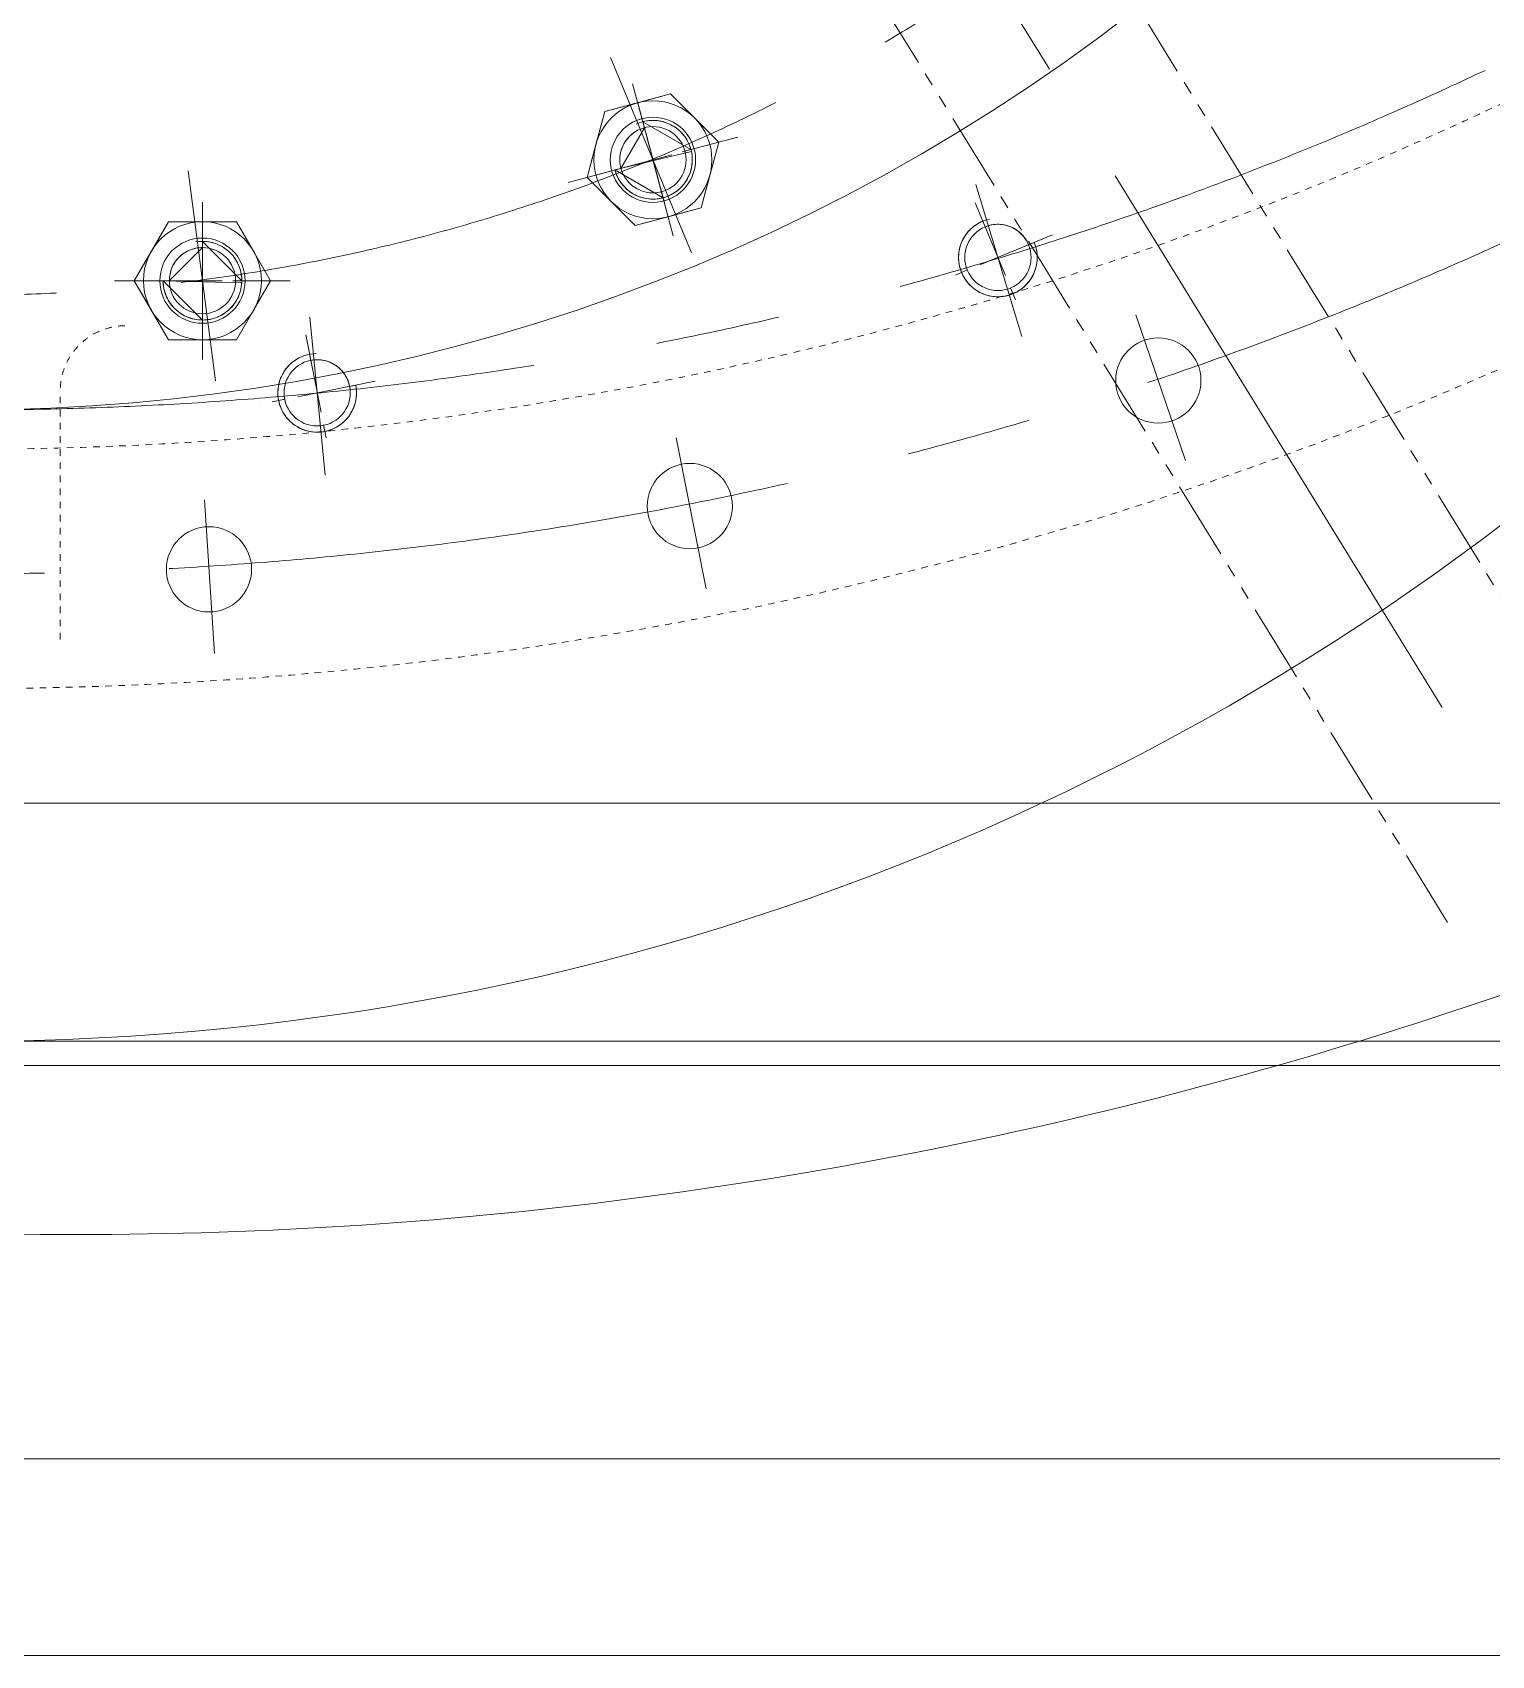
# Model space of a CAD drawing. Header units: millimetres. Extents: x 2 to 671028, y -1 to 511258.
# Drawn here: x 103461 to 109114, y 82468 to 88757 of the extents above; entities that cross this region are included whole.
import ezdxf

# ---------------------------------------------------------------- set-up
doc = ezdxf.new("R2010")
doc.units = ezdxf.units.MM
doc.header["$LTSCALE"] = 25.4
for name, pattern in [('ACAD_ISO02W100', [15, 12, -3]), ('CENTER', [50.8, 31.75, -6.35, 6.35, -6.35]), ('双点画线', [22, 12, -2, 2, -2, 2, -2]), ('点画线', [18, 12, -2, 2, -2]), ('虚线', [2, 1, -1])]:
    doc.linetypes.add(name, pattern=pattern)
for name, color, linetype, lineweight in [('CAXA1', 5, 'CENTER', 5), ('中心线层', 5, 'CENTER', 5), ('细实线层', 7, 'Continuous', 5), ('虚线层', 6, 'ACAD_ISO02W100', 5)]:
    doc.layers.add(name, color=color, linetype=linetype, lineweight=lineweight)

msp = doc.modelspace()

# ---------------------------------------------------------------- linework, layer by layer
at = {"color": 7, "lineweight": 5}
for p, q in [((105933.45, 88518.35), (105678.48, 88450.03)), ((105678.48, 88450.03), (105805.97, 88484.19)), ((105805.97, 88484.19), (105933.45, 88518.35)), ((105805.97, 88484.19), (105805.97, 88484.19)), ((105933.45, 88518.35), (105933.45, 88518.35)), ((105933.45, 88518.35), (106026.78, 88425.02)), ((106120.11, 88331.7), (105933.45, 88518.35)), ((105678.48, 88450.03), (105610.16, 88195.06)), ((105644.32, 88322.55), (105678.48, 88450.03)), ((105678.48, 88450.03), (105678.48, 88450.03)), ((105841.29, 88413.9), (105833.45, 88412.45)), ((105849.2, 88414.94), (105841.29, 88413.9)), ((105857.16, 88415.57), (105849.2, 88414.94)), ((105865.14, 88415.78), (105857.16, 88415.57)), ((105873.11, 88415.57), (105865.14, 88415.78)), ((105881.07, 88414.94), (105873.11, 88415.57)), ((105888.98, 88413.9), (105881.07, 88414.94)), ((105896.82, 88412.45), (105888.98, 88413.9)), ((106026.78, 88425.02), (106026.78, 88425.02)), ((106026.78, 88425.02), (106120.11, 88331.7)), ((105741.17, 88230.16), (105831.92, 88387.35)), ((105741.17, 88230.16), (105831.92, 88387.35)), ((105774.38, 88354.13), (105769.76, 88349.26)), ((105779.26, 88358.76), (105774.38, 88354.13)), ((105784.37, 88363.12), (105779.26, 88358.76)), ((105789.7, 88367.21), (105784.37, 88363.12)), ((105795.24, 88371.02), (105789.7, 88367.21)), ((105800.96, 88374.53), (105795.24, 88371.02)), ((105806.87, 88377.73), (105800.96, 88374.53)), ((105812.93, 88380.62), (105806.87, 88377.73)), ((105819.14, 88383.2), (105812.93, 88380.62)), ((105825.48, 88385.44), (105819.14, 88383.2)), ((105831.92, 88387.35), (105825.48, 88385.44)), ((105833.45, 88412.45), (105825.69, 88410.59)), ((105831.92, 88387.35), (105825.69, 88410.59)), ((105825.69, 88410.59), (106012.34, 88302.82)), ((105825.69, 88410.59), (105904.58, 88116.17)), ((105904.58, 88410.59), (105896.82, 88412.45)), ((105912.23, 88408.32), (105904.58, 88410.59)), ((105919.75, 88405.66), (105912.23, 88408.32)), ((105927.12, 88402.6), (105919.75, 88405.66)), ((105934.32, 88399.17), (105927.12, 88402.6)), ((105941.34, 88395.36), (105934.32, 88399.17)), ((105948.14, 88391.19), (105941.34, 88395.36)), ((105954.71, 88386.67), (105948.14, 88391.19)), ((105961.04, 88381.82), (105954.71, 88386.67)), ((105967.11, 88376.63), (105961.04, 88381.82)), ((105972.9, 88371.14), (105967.11, 88376.63)), ((105978.39, 88365.36), (105972.9, 88371.14)), ((105983.57, 88359.29), (105978.39, 88365.36)), ((105988.43, 88352.96), (105983.57, 88359.29)), ((105992.95, 88346.38), (105988.43, 88352.96)), ((105610.16, 88195.06), (105644.32, 88322.55)), ((105644.32, 88322.55), (105644.32, 88322.55)), ((106014.2, 88295.07), (105717.93, 88223.94)), ((105739.6, 88290.06), (105738.37, 88283.46)), ((105741.17, 88296.6), (105739.6, 88290.06)), ((105743.08, 88303.04), (105741.17, 88296.6)), ((105745.32, 88309.37), (105743.08, 88303.04)), ((105747.89, 88315.58), (105745.32, 88309.37)), ((105750.78, 88321.65), (105747.89, 88315.58)), ((105753.99, 88327.55), (105750.78, 88321.65)), ((105757.5, 88333.28), (105753.99, 88327.55)), ((105761.31, 88338.82), (105757.5, 88333.28)), ((105765.4, 88344.15), (105761.31, 88338.82)), ((105769.76, 88349.26), (105765.4, 88344.15)), ((105997.12, 88339.58), (105992.95, 88346.38)), ((106000.92, 88332.57), (105997.12, 88339.58)), ((106004.36, 88325.37), (106000.92, 88332.57)), ((106007.41, 88317.99), (106004.36, 88325.37)), ((106010.08, 88310.47), (106007.41, 88317.99)), ((106012.34, 88302.82), (106010.08, 88310.47)), ((106015.66, 88287.22), (106014.2, 88295.07)), ((106051.79, 88076.73), (106120.11, 88331.7)), ((106120.11, 88331.7), (106085.95, 88204.21)), ((106120.11, 88331.7), (106120.11, 88331.7)), ((105717.93, 88223.94), (105741.17, 88230.16)), ((105736.97, 88270.1), (105736.79, 88263.38)), ((105736.79, 88263.38), (105736.97, 88256.66)), ((105737.5, 88276.79), (105736.97, 88270.1)), ((105736.97, 88256.66), (105737.5, 88249.96)), ((105738.37, 88283.46), (105737.5, 88276.79)), ((105737.5, 88249.96), (105738.37, 88243.3)), ((105738.37, 88243.3), (105739.6, 88236.7)), ((105739.6, 88236.7), (105741.17, 88230.16)), ((106012.34, 88223.94), (106014.2, 88231.69)), ((106014.2, 88231.69), (106015.66, 88239.54)), ((106016.7, 88279.31), (106015.66, 88287.22)), ((106015.66, 88239.54), (106016.7, 88247.45)), ((106017.33, 88271.36), (106016.7, 88279.31)), ((106016.7, 88247.45), (106017.33, 88255.4)), ((106017.54, 88263.38), (106017.33, 88271.36)), ((106017.33, 88255.4), (106017.54, 88263.38)), ((105703.49, 88101.74), (105610.16, 88195.06)), ((105610.16, 88195.06), (105610.16, 88195.06)), ((105610.16, 88195.06), (105796.82, 88008.41)), ((105717.93, 88223.94), (105720.19, 88216.29)), ((105904.58, 88116.17), (105717.93, 88223.94)), ((105720.19, 88216.29), (105722.86, 88208.76)), ((105722.86, 88208.76), (105725.91, 88201.39)), ((105725.91, 88201.39), (105729.35, 88194.19)), ((105729.35, 88194.19), (105733.15, 88187.18)), ((105733.15, 88187.18), (105737.32, 88180.38)), ((105737.32, 88180.38), (105741.84, 88173.8)), ((105741.84, 88173.8), (105746.7, 88167.47)), ((105746.7, 88167.47), (105751.88, 88161.4)), ((105978.39, 88161.4), (105983.57, 88167.47)), ((105983.57, 88167.47), (105988.43, 88173.8)), ((105988.43, 88173.8), (105992.95, 88180.38)), ((105992.95, 88180.38), (105997.12, 88187.18)), ((105997.12, 88187.18), (106000.92, 88194.19)), ((106000.92, 88194.19), (106004.36, 88201.39)), ((106004.36, 88201.39), (106007.41, 88208.76)), ((106007.41, 88208.76), (106010.08, 88216.29)), ((106010.08, 88216.29), (106012.34, 88223.94)), ((106085.95, 88204.21), (106051.79, 88076.73)), ((106085.95, 88204.21), (106085.95, 88204.21)), ((105796.82, 88008.41), (105703.49, 88101.74)), ((105703.49, 88101.74), (105703.49, 88101.74)), ((105751.88, 88161.4), (105757.37, 88155.62)), ((105757.37, 88155.62), (105763.16, 88150.12)), ((105763.16, 88150.12), (105769.23, 88144.94)), ((105769.23, 88144.94), (105775.56, 88140.09)), ((105775.56, 88140.09), (105782.13, 88135.57)), ((105782.13, 88135.57), (105788.94, 88131.4)), ((105788.94, 88131.4), (105795.95, 88127.59)), ((105795.95, 88127.59), (105803.15, 88124.16)), ((105803.15, 88124.16), (105810.52, 88121.1)), ((105810.52, 88121.1), (105818.04, 88118.44)), ((105818.04, 88118.44), (105825.69, 88116.17)), ((105825.69, 88116.17), (105833.45, 88114.31)), ((105833.45, 88114.31), (105841.29, 88112.86)), ((105841.29, 88112.86), (105849.2, 88111.81)), ((105849.2, 88111.81), (105857.16, 88111.19)), ((105857.16, 88111.19), (105865.14, 88110.98)), ((105865.14, 88110.98), (105873.11, 88111.19)), ((105873.11, 88111.19), (105881.07, 88111.81)), ((105881.07, 88111.81), (105888.98, 88112.86)), ((105888.98, 88112.86), (105896.82, 88114.31)), ((105896.82, 88114.31), (105904.58, 88116.17)), ((105904.58, 88116.17), (105912.23, 88118.44)), ((105912.23, 88118.44), (105919.75, 88121.1)), ((105919.75, 88121.1), (105927.12, 88124.16)), ((105927.12, 88124.16), (105934.32, 88127.59)), ((105934.32, 88127.59), (105941.34, 88131.4)), ((105941.34, 88131.4), (105948.14, 88135.57)), ((105948.14, 88135.57), (105954.71, 88140.09)), ((105954.71, 88140.09), (105961.04, 88144.94)), ((105961.04, 88144.94), (105967.11, 88150.12)), ((105967.11, 88150.12), (105972.9, 88155.62)), ((105972.9, 88155.62), (105978.39, 88161.4)), ((105796.82, 88008.41), (106051.79, 88076.73)), ((105924.3, 88042.57), (105796.82, 88008.41)), ((106051.79, 88076.73), (105924.3, 88042.57)), ((106051.79, 88076.73), (106051.79, 88076.73)), ((103987.95, 88023.51), (103855.97, 87794.91)), ((103921.96, 87909.21), (103987.95, 88023.51)), ((103987.95, 88023.51), (103987.95, 88023.51)), ((103987.95, 88023.51), (104119.94, 88023.51)), ((104251.92, 88023.51), (103987.95, 88023.51)), ((104119.94, 88023.51), (104119.94, 88023.51)), ((104119.94, 88023.51), (104251.92, 88023.51)), ((104251.92, 88023.51), (104251.92, 88023.51)), ((104251.92, 88023.51), (104317.91, 87909.21)), ((104383.9, 87794.91), (104251.92, 88023.51)), ((105796.82, 88008.41), (105796.82, 88008.41)), ((107080.61, 87977.75), (107075.92, 87971.3)), ((107085.63, 87983.95), (107080.61, 87977.75)), ((107090.97, 87989.88), (107085.63, 87983.95)), ((107096.61, 87995.52), (107090.97, 87989.88)), ((107102.54, 88000.86), (107096.61, 87995.52)), ((107108.74, 88005.88), (107102.54, 88000.86)), ((107115.19, 88010.57), (107108.74, 88005.88)), ((107121.88, 88014.92), (107115.19, 88010.57)), ((107128.79, 88018.91), (107121.88, 88014.92)), ((107135.9, 88022.53), (107128.79, 88018.91)), ((107143.19, 88025.77), (107135.9, 88022.53)), ((107152.4, 88003.55), (107143.19, 88025.77)), ((107143.19, 88025.77), (107143.19, 88025.77)), ((107158.67, 88005.95), (107152.4, 88003.55)), ((107152.4, 88003.55), (107152.4, 88003.55)), ((107165.06, 88008.03), (107158.67, 88005.95)), ((107171.55, 88009.77), (107165.06, 88008.03)), ((107178.12, 88011.17), (107171.55, 88009.77)), ((107184.76, 88012.22), (107178.12, 88011.17)), ((107191.44, 88012.92), (107184.76, 88012.22)), ((107198.15, 88013.27), (107191.44, 88012.92)), ((107204.87, 88013.27), (107198.15, 88013.27)), ((107211.58, 88012.92), (107204.87, 88013.27)), ((107218.26, 88012.22), (107211.58, 88012.92)), ((107224.9, 88011.17), (107218.26, 88012.22)), ((107231.47, 88009.77), (107224.9, 88011.17)), ((107237.96, 88008.03), (107231.47, 88009.77)), ((107244.35, 88005.95), (107237.96, 88008.03)), ((107250.63, 88003.55), (107244.35, 88005.95)), ((107256.76, 88000.81), (107250.63, 88003.55)), ((107262.75, 87997.76), (107256.76, 88000.81)), ((107268.57, 87994.4), (107262.75, 87997.76)), ((107274.21, 87990.74), (107268.57, 87994.4)), ((107279.64, 87986.79), (107274.21, 87990.74)), ((107284.86, 87982.57), (107279.64, 87986.79)), ((107289.86, 87978.07), (107284.86, 87982.57)), ((107294.61, 87973.32), (107289.86, 87978.07)), ((107299.1, 87968.33), (107294.61, 87973.32)), ((103991.59, 87794.91), (104119.94, 87923.25)), ((103991.59, 87794.91), (104119.94, 87923.25)), ((104067.73, 87912.16), (104061.67, 87909.26)), ((104073.94, 87914.73), (104067.73, 87912.16)), ((104080.28, 87916.97), (104073.94, 87914.73)), ((104086.72, 87918.88), (104080.28, 87916.97)), ((104093.25, 87920.45), (104086.72, 87918.88)), ((104099.86, 87921.67), (104093.25, 87920.45)), ((104106.52, 87922.55), (104099.86, 87921.67)), ((104113.22, 87923.08), (104106.52, 87922.55)), ((104119.94, 87923.25), (104113.22, 87923.08)), ((104119.94, 87923.25), (104119.94, 87947.31)), ((104119.94, 87947.31), (104272.34, 87794.91)), ((104127.91, 87947.1), (104119.94, 87947.31)), ((104119.94, 87947.31), (104119.94, 87642.51)), ((104135.87, 87946.48), (104127.91, 87947.1)), ((104143.78, 87945.43), (104135.87, 87946.48)), ((104151.62, 87943.98), (104143.78, 87945.43)), ((104159.38, 87942.12), (104151.62, 87943.98)), ((104167.03, 87939.85), (104159.38, 87942.12)), ((104174.55, 87937.19), (104167.03, 87939.85)), ((104181.92, 87934.13), (104174.55, 87937.19)), ((104189.12, 87930.7), (104181.92, 87934.13)), ((104196.14, 87926.89), (104189.12, 87930.7)), ((104202.94, 87922.72), (104196.14, 87926.89)), ((104209.51, 87918.2), (104202.94, 87922.72)), ((104215.84, 87913.35), (104209.51, 87918.2)), ((104221.91, 87908.17), (104215.84, 87913.35)), ((107051.66, 87912.75), (107050.42, 87904.87)), ((107053.32, 87920.55), (107051.66, 87912.75)), ((107055.39, 87928.26), (107053.32, 87920.55)), ((107057.85, 87935.85), (107055.39, 87928.26)), ((107060.71, 87943.3), (107057.85, 87935.85)), ((107063.96, 87950.58), (107060.71, 87943.3)), ((107067.58, 87957.69), (107063.96, 87950.58)), ((107071.57, 87964.6), (107067.58, 87957.69)), ((107075.92, 87971.3), (107071.57, 87964.6)), ((107303.33, 87963.1), (107299.1, 87968.33)), ((107307.28, 87957.67), (107303.33, 87963.1)), ((107310.94, 87952.03), (107307.28, 87957.67)), ((107314.3, 87946.21), (107310.94, 87952.03)), ((107317.35, 87940.23), (107314.3, 87946.21)), ((107320.08, 87934.09), (107317.35, 87940.23)), ((107342.31, 87943.3), (107320.08, 87934.09)), ((107320.08, 87934.09), (107320.08, 87934.09)), ((107345.17, 87935.85), (107342.31, 87943.3)), ((107342.31, 87943.3), (107342.31, 87943.3)), ((107347.64, 87928.26), (107345.17, 87935.85)), ((107349.7, 87920.55), (107347.64, 87928.26)), ((107351.36, 87912.75), (107349.7, 87920.55)), ((107352.61, 87904.87), (107351.36, 87912.75)), ((103855.97, 87794.91), (103921.96, 87909.21)), ((103921.96, 87909.21), (103921.96, 87909.21)), ((104005.58, 87853.18), (104002.69, 87847.11)), ((104008.79, 87859.08), (104005.58, 87853.18)), ((104012.3, 87864.81), (104008.79, 87859.08)), ((104016.11, 87870.35), (104012.3, 87864.81)), ((104020.2, 87875.68), (104016.11, 87870.35)), ((104024.56, 87880.79), (104020.2, 87875.68)), ((104029.18, 87885.66), (104024.56, 87880.79)), ((104034.06, 87890.29), (104029.18, 87885.66)), ((104039.17, 87894.65), (104034.06, 87890.29)), ((104044.5, 87898.74), (104039.17, 87894.65)), ((104050.04, 87902.55), (104044.5, 87898.74)), ((104055.77, 87906.06), (104050.04, 87902.55)), ((104061.67, 87909.26), (104055.77, 87906.06)), ((104227.7, 87902.67), (104221.91, 87908.17)), ((104233.19, 87896.89), (104227.7, 87902.67)), ((104238.37, 87890.82), (104233.19, 87896.89)), ((104243.23, 87884.49), (104238.37, 87890.82)), ((104247.75, 87877.91), (104243.23, 87884.49)), ((104251.92, 87871.11), (104247.75, 87877.91)), ((104255.72, 87864.1), (104251.92, 87871.11)), ((104259.16, 87856.9), (104255.72, 87864.1)), ((104262.21, 87849.53), (104259.16, 87856.9)), ((104264.88, 87842), (104262.21, 87849.53)), ((104317.91, 87909.21), (104317.91, 87909.21)), ((104317.91, 87909.21), (104383.9, 87794.91)), ((107049.58, 87896.93), (107049.16, 87888.96)), ((107049.16, 87888.96), (107049.16, 87880.99)), ((107049.16, 87880.99), (107049.58, 87873.02)), ((107050.42, 87904.87), (107049.58, 87896.93)), ((107049.58, 87873.02), (107050.42, 87865.08)), ((107050.42, 87865.08), (107051.66, 87857.2)), ((107051.66, 87857.2), (107053.32, 87849.4)), ((107053.32, 87849.4), (107055.39, 87841.69)), ((107347.64, 87841.69), (107349.7, 87849.4)), ((107349.7, 87849.4), (107351.36, 87857.2)), ((107351.36, 87857.2), (107352.61, 87865.08)), ((107353.44, 87896.93), (107352.61, 87904.87)), ((107352.61, 87865.08), (107353.44, 87873.02)), ((107353.86, 87888.96), (107353.44, 87896.93)), ((107353.44, 87873.02), (107353.86, 87880.99)), ((107353.86, 87880.99), (107353.86, 87888.96)), ((103921.96, 87680.61), (103855.97, 87794.91)), ((103855.97, 87794.91), (103855.97, 87794.91)), ((103855.97, 87794.91), (103987.95, 87566.31)), ((103967.54, 87794.91), (103967.74, 87786.93)), ((104119.94, 87642.51), (103967.54, 87794.91)), ((103967.54, 87794.91), (103991.59, 87794.91)), ((104272.13, 87786.93), (103967.54, 87794.91)), ((103967.74, 87786.93), (103968.37, 87778.98)), ((103991.77, 87801.63), (103991.59, 87794.91)), ((103992.3, 87808.33), (103991.77, 87801.63)), ((103993.17, 87814.99), (103992.3, 87808.33)), ((103994.4, 87821.59), (103993.17, 87814.99)), ((103995.97, 87828.13), (103994.4, 87821.59)), ((103997.88, 87834.57), (103995.97, 87828.13)), ((104000.12, 87840.9), (103997.88, 87834.57)), ((104002.69, 87847.11), (104000.12, 87840.9)), ((104251.92, 87566.31), (104383.9, 87794.91)), ((104267.14, 87834.35), (104264.88, 87842)), ((104269.01, 87826.6), (104267.14, 87834.35)), ((104270.46, 87818.75), (104269.01, 87826.6)), ((104271.5, 87810.84), (104270.46, 87818.75)), ((104272.13, 87802.89), (104271.5, 87810.84)), ((104271.5, 87778.98), (104272.13, 87786.93)), ((104272.34, 87794.91), (104272.13, 87802.89)), ((104383.9, 87794.91), (104317.91, 87680.61)), ((104383.9, 87794.91), (104383.9, 87794.91)), ((107055.39, 87841.69), (107057.85, 87834.1)), ((107057.85, 87834.1), (107060.71, 87826.65)), ((107060.71, 87826.65), (107060.71, 87826.65)), ((107060.71, 87826.65), (107063.96, 87819.36)), ((107063.96, 87819.36), (107067.58, 87812.26)), ((107067.58, 87812.26), (107071.57, 87805.35)), ((107071.57, 87805.35), (107075.92, 87798.65)), ((107075.92, 87798.65), (107080.61, 87792.2)), ((107080.61, 87792.2), (107085.63, 87786)), ((107085.63, 87786), (107090.97, 87780.07)), ((107312.06, 87780.07), (107317.4, 87786)), ((107317.4, 87786), (107322.42, 87792.2)), ((107322.42, 87792.2), (107327.11, 87798.65)), ((107327.11, 87798.65), (107331.45, 87805.35)), ((107331.45, 87805.35), (107335.44, 87812.26)), ((107335.44, 87812.26), (107339.07, 87819.36)), ((107339.07, 87819.36), (107342.31, 87826.65)), ((107342.31, 87826.65), (107345.17, 87834.1)), ((107345.17, 87834.1), (107347.64, 87841.69)), ((103968.37, 87778.98), (103969.41, 87771.07)), ((103969.41, 87771.07), (103970.87, 87763.22)), ((103970.87, 87763.22), (103972.73, 87755.47)), ((103972.73, 87755.47), (103974.99, 87747.82)), ((103974.99, 87747.82), (103977.66, 87740.3)), ((103977.66, 87740.3), (103980.71, 87732.92)), ((103980.71, 87732.92), (103984.15, 87725.72)), ((103984.15, 87725.72), (103987.95, 87718.71)), ((104251.92, 87718.71), (104255.72, 87725.72)), ((104255.72, 87725.72), (104259.16, 87732.92)), ((104259.16, 87732.92), (104262.21, 87740.3)), ((104262.21, 87740.3), (104264.88, 87747.82)), ((104264.88, 87747.82), (104267.14, 87755.47)), ((104267.14, 87755.47), (104269.01, 87763.22)), ((104269.01, 87763.22), (104270.46, 87771.07)), ((104270.46, 87771.07), (104271.5, 87778.98)), ((107090.97, 87780.07), (107096.61, 87774.43)), ((107096.61, 87774.43), (107102.54, 87769.09)), ((107102.54, 87769.09), (107108.74, 87764.07)), ((107108.74, 87764.07), (107115.19, 87759.38)), ((107115.19, 87759.38), (107121.88, 87755.03)), ((107121.88, 87755.03), (107128.79, 87751.04)), ((107128.79, 87751.04), (107135.9, 87747.42)), ((107135.9, 87747.42), (107143.19, 87744.18)), ((107143.19, 87744.18), (107150.64, 87741.32)), ((107150.64, 87741.32), (107158.23, 87738.85)), ((107158.23, 87738.85), (107165.94, 87736.79)), ((107165.94, 87736.79), (107173.74, 87735.13)), ((107173.74, 87735.13), (107181.62, 87733.88)), ((107181.62, 87733.88), (107189.56, 87733.04)), ((107189.56, 87733.04), (107197.52, 87732.63)), ((107197.52, 87732.63), (107205.5, 87732.63)), ((107205.5, 87732.63), (107213.47, 87733.04)), ((107213.47, 87733.04), (107221.4, 87733.88)), ((107221.4, 87733.88), (107229.28, 87735.13)), ((107229.28, 87735.13), (107237.09, 87736.79)), ((107237.09, 87736.79), (107244.8, 87738.85)), ((107244.8, 87738.85), (107252.38, 87741.32)), ((107252.38, 87741.32), (107259.83, 87744.18)), ((107259.83, 87744.18), (107267.12, 87747.42)), ((107267.12, 87747.42), (107274.23, 87751.04)), ((107274.23, 87751.04), (107281.14, 87755.03)), ((107281.14, 87755.03), (107287.83, 87759.38)), ((107287.83, 87759.38), (107294.29, 87764.07)), ((107294.29, 87764.07), (107300.49, 87769.09)), ((107300.49, 87769.09), (107306.42, 87774.43)), ((107306.42, 87774.43), (107312.06, 87780.07)), ((103987.95, 87566.31), (103921.96, 87680.61)), ((103921.96, 87680.61), (103921.96, 87680.61)), ((103987.95, 87718.71), (103992.12, 87711.91)), ((103992.12, 87711.91), (103996.64, 87705.33)), ((103996.64, 87705.33), (104001.5, 87699)), ((104001.5, 87699), (104006.68, 87692.93)), ((104006.68, 87692.93), (104012.17, 87687.15)), ((104012.17, 87687.15), (104017.96, 87681.66)), ((104017.96, 87681.66), (104024.03, 87676.47)), ((104024.03, 87676.47), (104030.36, 87671.62)), ((104030.36, 87671.62), (104036.93, 87667.1)), ((104036.93, 87667.1), (104043.74, 87662.93)), ((104043.74, 87662.93), (104050.75, 87659.12)), ((104050.75, 87659.12), (104057.95, 87655.69)), ((104181.92, 87655.69), (104189.12, 87659.12)), ((104189.12, 87659.12), (104196.14, 87662.93)), ((104196.14, 87662.93), (104202.94, 87667.1)), ((104202.94, 87667.1), (104209.51, 87671.62)), ((104209.51, 87671.62), (104215.84, 87676.47)), ((104215.84, 87676.47), (104221.91, 87681.66)), ((104221.91, 87681.66), (104227.7, 87687.15)), ((104227.7, 87687.15), (104233.19, 87692.93)), ((104233.19, 87692.93), (104238.37, 87699)), ((104238.37, 87699), (104243.23, 87705.33)), ((104243.23, 87705.33), (104247.75, 87711.91)), ((104247.75, 87711.91), (104251.92, 87718.71)), ((104317.91, 87680.61), (104251.92, 87566.31)), ((104317.91, 87680.61), (104317.91, 87680.61)), ((104057.95, 87655.69), (104065.32, 87652.63)), ((104065.32, 87652.63), (104072.84, 87649.97)), ((104072.84, 87649.97), (104080.49, 87647.7)), ((104080.49, 87647.7), (104088.25, 87645.84)), ((104088.25, 87645.84), (104096.09, 87644.39)), ((104096.09, 87644.39), (104104.01, 87643.35)), ((104104.01, 87643.35), (104111.96, 87642.72)), ((104111.96, 87642.72), (104119.94, 87642.51)), ((104119.94, 87642.51), (104127.91, 87642.72)), ((104127.91, 87642.72), (104135.87, 87643.35)), ((104135.87, 87643.35), (104143.78, 87644.39)), ((104143.78, 87644.39), (104151.62, 87645.84)), ((104151.62, 87645.84), (104159.38, 87647.7)), ((104159.38, 87647.7), (104167.03, 87649.97)), ((104167.03, 87649.97), (104174.55, 87652.63)), ((104174.55, 87652.63), (104181.92, 87655.69)), ((104119.94, 87566.31), (103987.95, 87566.31)), ((103987.95, 87566.31), (103987.95, 87566.31)), ((103987.95, 87566.31), (104251.92, 87566.31)), ((104251.92, 87566.31), (104119.94, 87566.31)), ((104251.92, 87566.31), (104251.92, 87566.31)), ((104463.89, 87475), (104458.03, 87469.58)), ((104470.02, 87480.1), (104463.89, 87475)), ((104476.41, 87484.87), (104470.02, 87480.1)), ((104483.05, 87489.3), (104476.41, 87484.87)), ((104489.9, 87493.38), (104483.05, 87489.3)), ((104496.97, 87497.1), (104489.9, 87493.38)), ((104504.21, 87500.44), (104496.97, 87497.1)), ((104511.62, 87503.4), (104504.21, 87500.44)), ((104519.18, 87505.96), (104511.62, 87503.4)), ((104526.86, 87508.13), (104519.18, 87505.96)), ((104534.64, 87509.89), (104526.86, 87508.13)), ((104539.33, 87486.29), (104534.64, 87509.89)), ((104534.64, 87509.89), (104534.64, 87509.89)), ((104545.95, 87487.43), (104539.33, 87486.29)), ((104539.33, 87486.29), (104539.33, 87486.29)), ((104552.63, 87488.22), (104545.95, 87487.43)), ((104559.33, 87488.66), (104552.63, 87488.22)), ((104566.05, 87488.74), (104559.33, 87488.66)), ((104572.76, 87488.48), (104566.05, 87488.74)), ((104579.46, 87487.87), (104572.76, 87488.48)), ((104586.11, 87486.9), (104579.46, 87487.87)), ((104592.7, 87485.59), (104586.11, 87486.9)), ((104599.21, 87483.94), (104592.7, 87485.59)), ((104605.62, 87481.94), (104599.21, 87483.94)), ((104611.93, 87479.62), (104605.62, 87481.94)), ((104618.1, 87476.97), (104611.93, 87479.62)), ((104624.13, 87473.99), (104618.1, 87476.97)), ((104629.99, 87470.71), (104624.13, 87473.99)), ((104635.67, 87467.13), (104629.99, 87470.71)), ((104420.06, 87409.4), (104417.69, 87401.78)), ((104422.82, 87416.89), (104420.06, 87409.4)), ((104425.97, 87424.22), (104422.82, 87416.89)), ((104429.5, 87431.37), (104425.97, 87424.22)), ((104433.4, 87438.34), (104429.5, 87431.37)), ((104437.65, 87445.08), (104433.4, 87438.34)), ((104442.26, 87451.6), (104437.65, 87445.08)), ((104447.2, 87457.87), (104442.26, 87451.6)), ((104452.46, 87463.86), (104447.2, 87457.87)), ((104458.03, 87469.58), (104452.46, 87463.86)), ((104641.16, 87463.25), (104635.67, 87467.13)), ((104646.44, 87459.09), (104641.16, 87463.25)), ((104651.49, 87454.66), (104646.44, 87459.09)), ((104656.3, 87449.97), (104651.49, 87454.66)), ((104660.86, 87445.04), (104656.3, 87449.97)), ((104665.16, 87439.87), (104660.86, 87445.04)), ((104669.18, 87434.49), (104665.16, 87439.87)), ((104672.91, 87428.9), (104669.18, 87434.49)), ((104676.35, 87423.12), (104672.91, 87428.9)), ((104679.48, 87417.18), (104676.35, 87423.12)), ((104682.29, 87411.08), (104679.48, 87417.18)), ((104684.78, 87404.84), (104682.29, 87411.08)), ((104412.3, 87370.38), (104411.98, 87362.41)), ((104411.98, 87362.41), (104412.09, 87354.43)), ((104412.09, 87354.43), (104412.61, 87346.47)), ((104413.03, 87378.33), (104412.3, 87370.38)), ((104412.61, 87346.47), (104413.55, 87338.55)), ((104414.17, 87386.22), (104413.03, 87378.33)), ((104415.73, 87394.05), (104414.17, 87386.22)), ((104417.69, 87401.78), (104415.73, 87394.05)), ((104686.94, 87398.47), (104684.78, 87404.84)), ((104688.76, 87392.01), (104686.94, 87398.47)), ((104690.25, 87385.45), (104688.76, 87392.01)), ((104713.84, 87390.15), (104690.25, 87385.45)), ((104690.25, 87385.45), (104690.25, 87385.45)), ((104715.19, 87382.28), (104713.84, 87390.15)), ((104713.84, 87390.15), (104713.84, 87390.15)), ((104716.13, 87374.36), (104715.19, 87382.28)), ((104715.71, 87342.5), (104716.44, 87350.45)), ((104716.65, 87366.4), (104716.13, 87374.36)), ((104716.44, 87350.45), (104716.76, 87358.42)), ((104716.76, 87358.42), (104716.65, 87366.4)), ((104413.55, 87338.55), (104414.9, 87330.68)), ((104414.9, 87330.68), (104414.9, 87330.68)), ((104414.9, 87330.68), (104416.66, 87322.9)), ((104416.66, 87322.9), (104418.83, 87315.22)), ((104418.83, 87315.22), (104421.39, 87307.67)), ((104421.39, 87307.67), (104424.35, 87300.26)), ((104424.35, 87300.26), (104427.69, 87293.01)), ((104427.69, 87293.01), (104431.4, 87285.95)), ((104431.4, 87285.95), (104435.48, 87279.09)), ((104691.09, 87275.75), (104695.34, 87282.49)), ((104695.34, 87282.49), (104699.24, 87289.46)), ((104699.24, 87289.46), (104702.77, 87296.61)), ((104702.77, 87296.61), (104705.92, 87303.94)), ((104705.92, 87303.94), (104708.68, 87311.43)), ((104708.68, 87311.43), (104711.05, 87319.05)), ((104711.05, 87319.05), (104713.01, 87326.78)), ((104713.01, 87326.78), (104714.57, 87334.61)), ((104714.57, 87334.61), (104715.71, 87342.5)), ((104435.48, 87279.09), (104439.91, 87272.46)), ((104439.91, 87272.46), (104444.69, 87266.06)), ((104444.69, 87266.06), (104449.79, 87259.93)), ((104449.79, 87259.93), (104455.21, 87254.07)), ((104455.21, 87254.07), (104460.92, 87248.5)), ((104460.92, 87248.5), (104466.92, 87243.24)), ((104466.92, 87243.24), (104473.19, 87238.3)), ((104473.19, 87238.3), (104479.7, 87233.7)), ((104479.7, 87233.7), (104486.45, 87229.44)), ((104486.45, 87229.44), (104493.41, 87225.54)), ((104493.41, 87225.54), (104500.57, 87222.01)), ((104500.57, 87222.01), (104507.9, 87218.86)), ((104507.9, 87218.86), (104515.38, 87216.1)), ((104617.12, 87217.43), (104624.53, 87220.39)), ((104624.53, 87220.39), (104631.78, 87223.73)), ((104631.78, 87223.73), (104638.84, 87227.45)), ((104638.84, 87227.45), (104645.69, 87231.53)), ((104645.69, 87231.53), (104652.33, 87235.96)), ((104652.33, 87235.96), (104658.72, 87240.73)), ((104658.72, 87240.73), (104664.86, 87245.83)), ((104664.86, 87245.83), (104670.71, 87251.25)), ((104670.71, 87251.25), (104676.28, 87256.97)), ((104676.28, 87256.97), (104681.54, 87262.96)), ((104681.54, 87262.96), (104686.48, 87269.23)), ((104686.48, 87269.23), (104691.09, 87275.75)), ((104515.38, 87216.1), (104523, 87213.74)), ((104523, 87213.74), (104530.74, 87211.77)), ((104530.74, 87211.77), (104538.56, 87210.22)), ((104538.56, 87210.22), (104546.46, 87209.07)), ((104546.46, 87209.07), (104554.4, 87208.34)), ((104554.4, 87208.34), (104562.38, 87208.03)), ((104562.38, 87208.03), (104570.35, 87208.13)), ((104570.35, 87208.13), (104578.32, 87208.65)), ((104578.32, 87208.65), (104586.24, 87209.59)), ((104586.24, 87209.59), (104594.1, 87210.94)), ((104594.1, 87210.94), (104601.88, 87212.7)), ((104601.88, 87212.7), (104609.56, 87214.87)), ((104609.56, 87214.87), (104617.12, 87217.43)), ((112992.23, 85770.27), (93434.23, 85770.27)), ((111595.35, 84848.44), (94831.35, 84848.44)), ((95212.23, 84754.24), (109935.35, 84754.24)), ((119852.99, 83230.34), (88864.99, 83230.34)), ((119852.99, 82468.34), (88864.99, 82468.34))]:
    msp.add_line(p, q, dxfattribs=at)
for centre, radius in [((103213.35, 94659.48), 9811.04), ((105865.14, 88263.38), 228.6), ((105865.14, 88263.38), 165.1), ((105865.14, 88263.38), 128.34), ((104119.94, 87794.91), 228.6), ((107201.51, 87884.97), 128.34), ((104119.94, 87794.91), 165.1), ((104119.94, 87794.91), 128.34), ((107822.96, 87407.97), 165.1), ((104564.37, 87360.41), 128.34), ((106008, 86921.77), 165.1), ((104145.1, 86676.63), 165.1)]:
    msp.add_circle(centre, radius, dxfattribs=at)
for centre, radius, start, end in [((103219.97, 101010.37), 14795.5, 301.355793, 238.585014), ((103213.35, 94660.37), 7366, 148.668749, 31.333257)]:
    msp.add_arc(centre, radius, start, end, dxfattribs=at)
msp.add_open_spline([(113756.06, 111546.46), (112864.76, 112500.68), (110828.57, 114210.56), (107205.9, 115926.71), (103206.46, 116616.51), (99134.75, 116199.62), (95271.92, 114747.14), (91886.62, 112322.04), (89225.21, 109071.49), (87483.93, 105213.15), (86756.39, 100999.07), (87250.69, 96719.95), (88797.38, 92676.33), (91368.61, 89151.74), (94783.64, 86393.33), (98824.37, 84605.58), (103217.92, 83906.81), (107669.52, 84391.84), (111873.72, 86012.49), (115532.96, 88690.99), (118399.43, 92241.38), (120258.47, 96440.21), (120722.94, 99481.24), (120765.24, 101003.64)], degree=3, knots=[0, 0, 0, 0, 6187.6660257, 12450.3554582, 18783.7763803, 25175.5539804, 31622.0656792, 38124.7135948, 44683.2378582, 51298.5509218, 57973.8707278, 64697.0192939, 71462.7486572, 78273.5017955, 85129.2788968, 92030.0801453, 98977.2858434, 105969.7011519, 113006.6229991, 120087.9511857, 127214.4959448, 134386.4928487, 141603.6632662, 141603.6632662, 141603.6632662, 141603.6632662], dxfattribs=at)
at = {"layer": 'CAXA1', "linetype": 'CENTER', "lineweight": 5, "ltscale": 3}
for p, q in [((105626.32, 91498.4), (110155.28, 84139.43)), ((105701.05, 88659.52), (106014.68, 87902.35)), ((104063.97, 88220.02), (104170.94, 87407.48)), ((107115.89, 88167.22), (107294.49, 87578.48)), ((107736.34, 87663.16), (107928.12, 87098.2)), ((104535.46, 87653.94), (104595.76, 87041.67)), ((105955.42, 87186.09), (106071.82, 86600.92)), ((104127.48, 86945.55), (104166.5, 86350.2))]:
    msp.add_line(p, q, dxfattribs=at)
for radius in [14351, 13716]:
    msp.add_circle((103219.97, 101010.37), radius, dxfattribs=at)
msp.add_arc((103213.35, 94660.37), 6921.5, 148.669255, 31.33338, dxfattribs=at)
at = {"layer": '中心线层', "color": 7, "linetype": '点画线', "lineweight": 5}
for p, q in [((105944.02, 87968.97), (105786.25, 88557.79)), ((105805.97, 88484.19), (105924.3, 88042.57)), ((105536.56, 88175.34), (106193.71, 88351.42)), ((105644.32, 88204.21), (106085.95, 88322.55)), ((104119.94, 87490.11), (104119.94, 88099.71)), ((107114.03, 88096.17), (107288.99, 87673.78)), ((104119.94, 88023.51), (104119.94, 87566.31)), ((107412.71, 87972.46), (106990.31, 87797.49)), ((103779.77, 87794.91), (104460.1, 87794.91)), ((103891.34, 87794.91), (104348.54, 87794.91)), ((104519.77, 87584.62), (104608.97, 87136.21)), ((104788.58, 87405.01), (104340.16, 87315.82))]:
    msp.add_line(p, q, dxfattribs=at)
at = {"layer": '细实线层', "color": 7, "linetype": '双点画线', "lineweight": 5}
for p, q in [((105979.47, 91721.75), (109935.35, 85293.96)), ((105269.39, 91278.74), (108954.9, 85290.28))]:
    msp.add_line(p, q, dxfattribs=at)
at = {"layer": '细实线层', "color": 7, "lineweight": 5}
for centre, start, end in [((105865.14, 88263.38), 195, 115), ((107201.51, 87884.97), 102.5, 22.5), ((104119.94, 87794.91), 180, 100), ((104564.37, 87360.41), 91.25, 11.25)]:
    msp.add_arc(centre, 152.4, start, end, dxfattribs=at)
at = {"layer": '虚线层', "color": 7, "linetype": '虚线', "lineweight": 5}
msp.add_line((103568.83, 86405.37), (103568.83, 87366.48), dxfattribs=at)
for centre, radius, start, end in [((103206.5, 101010.37), 13868.4, 236.55604, 303.508424), ((103219.97, 101010.37), 14795.5, 238.585014, 301.355793), ((103822.83, 87366.48), 254, 90.955128, 180)]:
    msp.add_arc(centre, radius, start, end, dxfattribs=at)

doc.saveas('drawing.dxf')
